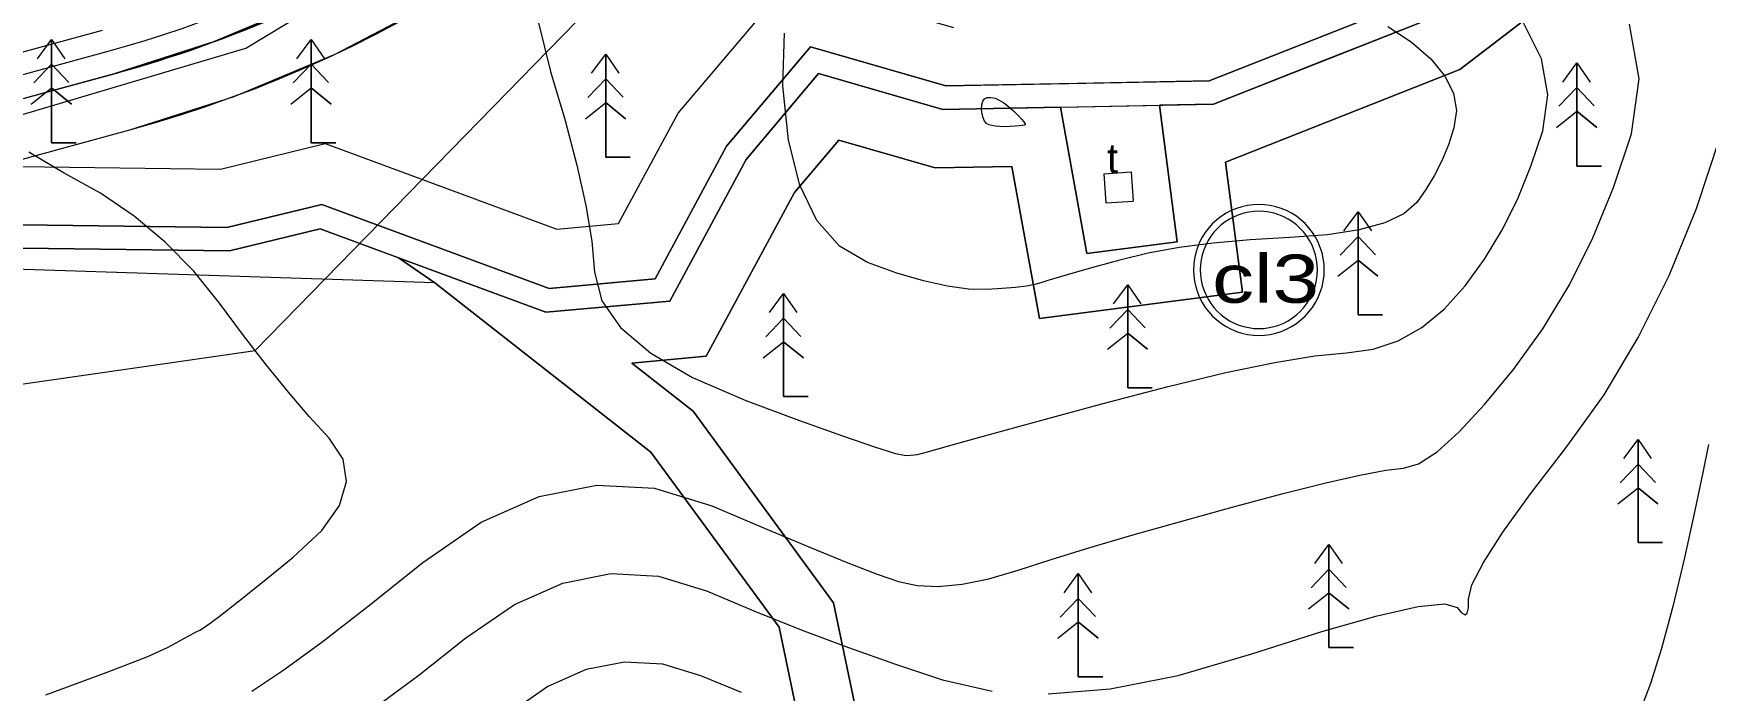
# Model space of a CAD drawing. Header units: metres. Extents: x 533049 to 537618, y 1849954 to 1852676.
# Drawn here: x 535964.4 to 536251.1, y 1851353.6 to 1851466.1 of the extents above; entities that cross this region are included whole.
import ezdxf

# ---------------------------------------------------------------- set-up
doc = ezdxf.new("R2010")
doc.units = ezdxf.units.M
doc.header["$LTSCALE"] = 2
for name, color, linetype, lineweight in [('11', 7, 'Continuous', 13), ('12', 7, 'Continuous', 13), ('13', 7, 'Continuous', 13), ('14', 7, 'Continuous', 13), ('19', 7, 'Continuous', 13), ('20', 7, 'Continuous', 13), ('30', 7, 'Continuous', 13), ('46', 7, 'Continuous', 13), ('50', 7, 'Continuous', 13), ('52', 7, 'Continuous', 13), ('54', 7, 'Continuous', 13), ('55', 7, 'Continuous', 13), ('57', 7, 'Continuous', 13), ('60', 7, 'Continuous', 13), ('8', 7, 'Continuous', 13)]:
    doc.layers.add(name, color=color, linetype=linetype, lineweight=lineweight)

msp = doc.modelspace()

# ---------------------------------------------------------------- linework, layer by layer
at = {"linetype": 'Continuous', "lineweight": 13}
msp.add_lwpolyline([(536260.79, 1851570.53), (536249.76, 1851555.85), (536243.96, 1851534.36), (536238.02, 1851501.06), (536224.32, 1851484.35), (536203.98, 1851468.71), (536185.36, 1851461.36), (536166.74, 1851454), (536157.46, 1851453.83), (536160.48, 1851430.42), (536145.02, 1851428.43), (536140.47, 1851453.51), (536120.3, 1851453.13), (536099.01, 1851459.26), (536086.57, 1851444.56), (536073.49, 1851420.29), (536052.27, 1851418.36), (536027, 1851427.69), (536033.24, 1851423.42), (536051.74, 1851408.92), (536070.24, 1851394.42), (536092.24, 1851364.42), (536099.24, 1851330.92)], dxfattribs=at)
msp.add_lwpolyline([(536157.46, 1851453.83), (536160.47, 1851430.42), (536145.02, 1851428.43), (536140.47, 1851453.51)], close=True, dxfattribs=at)
at = {"layer": '11'}
for points in [[(536185.71, 1851425.62), (536185.67, 1851426.6), (536185.54, 1851427.57), (536185.33, 1851428.53), (536185.03, 1851429.46), (536184.66, 1851430.36), (536184.21, 1851431.23), (536183.68, 1851432.05), (536183.09, 1851432.83), (536182.42, 1851433.55), (536181.7, 1851434.21), (536180.93, 1851434.81), (536180.1, 1851435.33), (536179.24, 1851435.79), (536178.33, 1851436.16), (536177.4, 1851436.45), (536176.44, 1851436.67), (536175.47, 1851436.79), (536174.5, 1851436.84), (536173.52, 1851436.79), (536172.55, 1851436.67), (536171.6, 1851436.45), (536170.66, 1851436.16), (536169.76, 1851435.79), (536168.89, 1851435.33), (536168.07, 1851434.81), (536167.29, 1851434.21), (536166.57, 1851433.55), (536165.91, 1851432.83), (536165.31, 1851432.05), (536164.79, 1851431.23), (536164.34, 1851430.36), (536163.96, 1851429.46), (536163.67, 1851428.53), (536163.46, 1851427.57), (536163.33, 1851426.6), (536163.29, 1851425.62), (536163.33, 1851424.65), (536163.46, 1851423.68), (536163.67, 1851422.72), (536163.96, 1851421.79), (536164.34, 1851420.89), (536164.79, 1851420.02), (536165.31, 1851419.19), (536165.91, 1851418.42), (536166.57, 1851417.7), (536167.29, 1851417.04), (536168.07, 1851416.44), (536168.89, 1851415.92), (536169.76, 1851415.46), (536170.66, 1851415.09), (536171.6, 1851414.8), (536172.55, 1851414.58), (536173.52, 1851414.46), (536174.5, 1851414.41), (536175.47, 1851414.46), (536176.44, 1851414.58), (536177.4, 1851414.8), (536178.33, 1851415.09), (536179.24, 1851415.46), (536180.1, 1851415.92), (536180.93, 1851416.44), (536181.7, 1851417.04), (536182.42, 1851417.7), (536183.09, 1851418.42), (536183.68, 1851419.19), (536184.21, 1851420.02), (536184.66, 1851420.89), (536185.03, 1851421.79), (536185.33, 1851422.72), (536185.54, 1851423.68), (536185.67, 1851424.65)], [(536184.55, 1851425.62), (536184.51, 1851426.5), (536184.4, 1851427.37), (536184.21, 1851428.23), (536183.94, 1851429.06), (536183.61, 1851429.87), (536183.2, 1851430.65), (536182.73, 1851431.39), (536182.2, 1851432.09), (536181.6, 1851432.73), (536180.96, 1851433.32), (536180.26, 1851433.86), (536179.52, 1851434.33), (536178.75, 1851434.73), (536177.94, 1851435.07), (536177.1, 1851435.33), (536176.24, 1851435.52), (536175.37, 1851435.64), (536174.5, 1851435.68), (536173.62, 1851435.64), (536172.75, 1851435.52), (536171.9, 1851435.33), (536171.06, 1851435.07), (536170.25, 1851434.73), (536169.47, 1851434.33), (536168.73, 1851433.86), (536168.04, 1851433.32), (536167.39, 1851432.73), (536166.8, 1851432.09), (536166.26, 1851431.39), (536165.79, 1851430.65), (536165.39, 1851429.87), (536165.05, 1851429.06), (536164.79, 1851428.23), (536164.6, 1851427.37), (536164.48, 1851426.5), (536164.45, 1851425.62), (536164.48, 1851424.75), (536164.6, 1851423.88), (536164.79, 1851423.02), (536165.05, 1851422.19), (536165.39, 1851421.38), (536165.79, 1851420.6), (536166.26, 1851419.86), (536166.8, 1851419.16), (536167.39, 1851418.52), (536168.04, 1851417.93), (536168.73, 1851417.39), (536169.47, 1851416.92), (536170.25, 1851416.52), (536171.06, 1851416.18), (536171.9, 1851415.92), (536172.75, 1851415.73), (536173.62, 1851415.61), (536174.5, 1851415.57), (536175.37, 1851415.61), (536176.24, 1851415.73), (536177.1, 1851415.92), (536177.94, 1851416.18), (536178.75, 1851416.52), (536179.52, 1851416.92), (536180.26, 1851417.39), (536180.96, 1851417.93), (536181.6, 1851418.52), (536182.2, 1851419.16), (536182.73, 1851419.86), (536183.2, 1851420.6), (536183.61, 1851421.38), (536183.94, 1851422.19), (536184.21, 1851423.02), (536184.4, 1851423.88), (536184.51, 1851424.75)]]:
    msp.add_lwpolyline(points, close=True, dxfattribs=at)
at = {"layer": '12'}
for points in [[(535961.94, 1851443.32), (535996.45, 1851442.9), (536014.44, 1851447.25), (536054.15, 1851432.59), (536064.73, 1851433.55), (536074.94, 1851452.49), (536094.17, 1851475.22), (536122.14, 1851467.17)], [(535961.94, 1851443.32), (535996.45, 1851442.9), (536014.44, 1851447.25), (536054.15, 1851432.59), (536064.73, 1851433.55), (536074.94, 1851452.49), (536094.17, 1851475.22)], [(536032.68, 1851471.21), (536016.06, 1851462.52), (535998.76, 1851455.3), (535980.89, 1851449.59), (535955.73, 1851442.72)], [(536027.03, 1851468.05), (536023.03, 1851465.94), (536018.98, 1851463.92), (536014.89, 1851461.98), (536010.76, 1851460.12), (536006.59, 1851458.35), (536002.39, 1851456.67), (535998.15, 1851455.08), (535993.88, 1851453.57), (535989.58, 1851452.15), (535985.25, 1851450.83), (535980.89, 1851449.59), (535955.73, 1851442.72)]]:
    msp.add_lwpolyline(points, dxfattribs=at)
at = {"layer": '13'}
msp.add_lwpolyline([(535782.21, 1851413.79), (535976.22, 1851466.71)], dxfattribs=at)
at = {"layer": '14'}
msp.add_lwpolyline([(536109.5, 1851330.68), (536101.59, 1851368.58), (536077.49, 1851401.44), (536067, 1851409.66), (536079.75, 1851410.82), (536094.88, 1851438.9), (536102.46, 1851447.86), (536118.98, 1851443.11), (536132.15, 1851443.35), (536136.87, 1851417.29), (536171.67, 1851421.78), (536168.8, 1851444.06), (536208.96, 1851459.93), (536231.33, 1851477.12), (536247.4, 1851496.74), (536253.73, 1851532.18), (536258.91, 1851551.38), (536267.38, 1851562.64), (536295.47, 1851576.77), (536307.71, 1851583.23), (536303.74, 1851437.52), (536305.21, 1851243.54)], dxfattribs=at)
at = {"layer": '19'}
for points in [[(536305.21, 1851243.54), (536303.74, 1851437.52), (536307.71, 1851583.23), (536295.47, 1851576.77), (536267.38, 1851562.64), (536258.91, 1851551.38), (536253.73, 1851532.18), (536247.4, 1851496.74), (536231.33, 1851477.12), (536208.96, 1851459.93), (536168.8, 1851444.06), (536171.67, 1851421.78), (536136.87, 1851417.29), (536132.15, 1851443.35), (536118.98, 1851443.11), (536102.46, 1851447.86), (536094.88, 1851438.9), (536079.75, 1851410.82), (536067, 1851409.66), (536077.49, 1851401.44), (536101.59, 1851368.58), (536109.5, 1851330.68)], [(536260.79, 1851570.53), (536249.76, 1851555.85), (536243.96, 1851534.36), (536238.02, 1851501.06), (536224.32, 1851484.35), (536203.98, 1851468.71), (536166.74, 1851454), (536157.46, 1851453.83), (536160.47, 1851430.42), (536145.02, 1851428.43), (536140.47, 1851453.51), (536120.3, 1851453.13), (536099.01, 1851459.26), (536086.57, 1851444.56), (536073.49, 1851420.29), (536052.27, 1851418.36), (536027, 1851427.69), (536033.24, 1851423.42), (536070.24, 1851394.42), (536092.24, 1851364.42), (536099.24, 1851330.92)], [(535961.94, 1851443.32), (535996.45, 1851442.9), (536014.44, 1851447.25), (536054.15, 1851432.59), (536064.73, 1851433.55), (536074.94, 1851452.49), (536094.17, 1851475.22)], [(536011.81, 1851471.58), (535995.3, 1851464.68), (535978.26, 1851459.24), (535909.71, 1851440.54)], [(536032.68, 1851471.21), (536016.06, 1851462.52), (535998.76, 1851455.3), (535980.89, 1851449.59), (535955.73, 1851442.72)], [(535962.36, 1851433.32), (535997.58, 1851432.89), (536013.83, 1851436.81), (536052.8, 1851422.43), (536070.99, 1851424.08), (536083.25, 1851446.83), (536097.62, 1851463.82), (536120.82, 1851457.14), (536165.95, 1851457.99), (536201.98, 1851472.22)]]:
    msp.add_lwpolyline(points, dxfattribs=at)
at = {"layer": '20'}
for p, q in [((536147.9, 1851442.08), (536152.58, 1851442.41)), ((536147.9, 1851442.08), (536152.58, 1851442.41)), ((536147.9, 1851442.08), (536148.25, 1851437.09)), ((536152.58, 1851442.41), (536152.93, 1851437.42)), ((536148.25, 1851437.09), (536152.93, 1851437.42))]:
    msp.add_line(p, q, dxfattribs=at)
msp.add_lwpolyline([(536033.24, 1851423.42), (536070.24, 1851394.42), (536092.24, 1851364.42), (536099.24, 1851330.92), (536085.24, 1851276.42), (536081.74, 1851256.92), (536105.24, 1851238.42), (536190.74, 1851197.42), (536172.74, 1851158.92), (536162.74, 1851108.23)], dxfattribs=at)
at = {"layer": '30'}
msp.add_lwpolyline([(536109.5, 1851330.68), (536101.59, 1851368.58), (536077.49, 1851401.44), (536067, 1851409.66), (536079.75, 1851410.82), (536094.88, 1851438.9), (536102.46, 1851447.86), (536118.98, 1851443.11), (536132.15, 1851443.35), (536136.87, 1851417.29), (536171.67, 1851421.78), (536168.8, 1851444.06), (536208.96, 1851459.93), (536231.33, 1851477.12), (536247.4, 1851496.74), (536253.73, 1851532.18), (536258.91, 1851551.38), (536267.38, 1851562.64), (536295.47, 1851576.77), (536307.71, 1851583.23), (536303.74, 1851437.52), (536305.21, 1851243.54)], dxfattribs=at)
at = {"layer": '46'}
msp.add_lwpolyline([(535903.24, 1850946.42), (536051.24, 1851044.92), (536162.74, 1851108.23), (536172.74, 1851158.92), (536191.19, 1851197.2), (536105.24, 1851238.42), (536081.74, 1851256.92), (536085.24, 1851276.42), (536099.24, 1851330.92), (536092.24, 1851364.42), (536070.24, 1851394.42), (536033.24, 1851423.42), (536027, 1851427.69), (536013.59, 1851432.64), (535998.04, 1851428.88), (535962.53, 1851429.32)], dxfattribs=at)
at = {"layer": '50'}
msp.add_lwpolyline([(535864.09, 1851423.05), (536000.84, 1851463.59), (536121, 1851536.12), (536159.03, 1851583.93), (536135.62, 1851789.73), (535515.36, 1851926.72)], dxfattribs=at)
at = {"layer": '52'}
msp.add_lwpolyline([(536157.46, 1851453.83), (536160.47, 1851430.42), (536145.02, 1851428.43), (536140.47, 1851453.51)], close=True, dxfattribs=at)
at = {"layer": '54'}
msp.add_line((535783.89, 1851410.36), (535977.21, 1851463.1), dxfattribs=at)
msp.add_arc((535923.59, 1851659.66), 203.75, 285.2579, 315, dxfattribs=at)
at = {"layer": '55'}
msp.add_line((535785.68, 1851406.7), (535978.26, 1851459.24), dxfattribs=at)
for points in [[(535962.36, 1851433.32), (535997.58, 1851432.89), (536013.83, 1851436.81), (536052.8, 1851422.43), (536070.99, 1851424.08), (536083.25, 1851446.83), (536097.62, 1851463.82), (536120.82, 1851457.14), (536165.95, 1851457.99), (536201.98, 1851472.22), (536218.93, 1851485.25), (536185.68, 1851562.14)], [(536047.75, 1851493.1), (536044.26, 1851490.55), (536040.72, 1851488.08), (536037.13, 1851485.68), (536033.49, 1851483.36), (536029.8, 1851481.11), (536026.06, 1851478.94), (536022.28, 1851476.85), (536018.46, 1851474.84), (536014.6, 1851472.91), (536010.69, 1851471.06), (536006.75, 1851469.29), (536002.78, 1851467.6), (535998.77, 1851465.99), (535994.72, 1851464.47), (535990.65, 1851463.04), (535986.55, 1851461.68), (535982.42, 1851460.42), (535978.26, 1851459.24), (535909.71, 1851440.54)]]:
    msp.add_lwpolyline(points, dxfattribs=at)
msp.add_arc((535923.59, 1851659.66), 207.75, 285.2579, 319.8069, dxfattribs=at)
at = {"layer": '57'}
for p, q in [((535967.51, 1851465.09), (535967.51, 1851447.42)), ((536012.01, 1851465.09), (536012.01, 1851447.42)), ((536062.51, 1851462.59), (536062.51, 1851444.92)), ((535964.45, 1851457.65), (535967.51, 1851460.85)), ((535970.49, 1851457.72), (535967.51, 1851460.85)), ((536008.95, 1851457.65), (536012.01, 1851460.85)), ((536014.99, 1851457.72), (536012.01, 1851460.85)), ((536229.01, 1851461.09), (536229.01, 1851443.42)), ((535964.03, 1851454.03), (535967.51, 1851456.81)), ((535970.92, 1851454.03), (535967.51, 1851456.81)), ((536008.53, 1851454.03), (536012.01, 1851456.81)), ((536015.42, 1851454.03), (536012.01, 1851456.81)), ((536059.45, 1851455.15), (536062.51, 1851458.35)), ((536065.49, 1851455.22), (536062.51, 1851458.35)), ((536225.95, 1851453.65), (536229.01, 1851456.85)), ((536231.99, 1851453.72), (536229.01, 1851456.85)), ((536059.03, 1851451.53), (536062.51, 1851454.31)), ((536065.92, 1851451.53), (536062.51, 1851454.31)), ((536225.53, 1851450.03), (536229.01, 1851452.81)), ((536232.42, 1851450.03), (536229.01, 1851452.81)), ((535967.51, 1851447.42), (535971.72, 1851447.42)), ((536012.01, 1851447.42), (536016.22, 1851447.42)), ((536062.51, 1851444.92), (536066.72, 1851444.92)), ((536147.9, 1851442.08), (536152.58, 1851442.41)), ((536147.9, 1851442.08), (536152.58, 1851442.41)), ((536147.9, 1851442.08), (536148.25, 1851437.09)), ((536152.58, 1851442.41), (536152.93, 1851437.42)), ((536229.01, 1851443.42), (536233.22, 1851443.42)), ((536148.25, 1851437.09), (536152.93, 1851437.42)), ((536191.51, 1851435.59), (536191.51, 1851417.92)), ((536188.45, 1851428.15), (536191.51, 1851431.35)), ((536194.49, 1851428.22), (536191.51, 1851431.35)), ((536188.03, 1851424.53), (536191.51, 1851427.31)), ((536194.92, 1851424.53), (536191.51, 1851427.31)), ((536152.01, 1851423.09), (536152.01, 1851405.42)), ((536093.01, 1851421.59), (536093.01, 1851403.92)), ((536148.95, 1851415.65), (536152.01, 1851418.85)), ((536154.99, 1851415.72), (536152.01, 1851418.85)), ((536089.95, 1851414.15), (536093.01, 1851417.35)), ((536095.99, 1851414.22), (536093.01, 1851417.35)), ((536191.51, 1851417.92), (536195.72, 1851417.92)), ((536089.53, 1851410.53), (536093.01, 1851413.31)), ((536096.42, 1851410.53), (536093.01, 1851413.31)), ((536148.53, 1851412.03), (536152.01, 1851414.81)), ((536155.42, 1851412.03), (536152.01, 1851414.81)), ((536152.01, 1851405.42), (536156.22, 1851405.42)), ((536093.01, 1851403.92), (536097.22, 1851403.92)), ((536239.51, 1851396.59), (536239.51, 1851378.92)), ((536236.45, 1851389.15), (536239.51, 1851392.35)), ((536242.49, 1851389.22), (536239.51, 1851392.35)), ((536236.03, 1851385.53), (536239.51, 1851388.31)), ((536242.92, 1851385.53), (536239.51, 1851388.31)), ((536239.51, 1851378.92), (536243.72, 1851378.92)), ((536186.51, 1851378.59), (536186.51, 1851360.92)), ((536143.51, 1851373.59), (536143.51, 1851355.92)), ((536183.45, 1851371.15), (536186.51, 1851374.35)), ((536189.49, 1851371.22), (536186.51, 1851374.35)), ((536183.03, 1851367.53), (536186.51, 1851370.31)), ((536189.92, 1851367.53), (536186.51, 1851370.31)), ((536140.45, 1851366.15), (536143.51, 1851369.35)), ((536146.49, 1851366.22), (536143.51, 1851369.35)), ((536140.03, 1851362.53), (536143.51, 1851365.31)), ((536146.92, 1851362.53), (536143.51, 1851365.31)), ((536186.51, 1851360.92), (536190.72, 1851360.92)), ((536143.51, 1851355.92), (536147.72, 1851355.92))]:
    msp.add_line(p, q, dxfattribs=at)
for points in [[(534435.02, 1852302.37), (534325.71, 1852049.19), (534353.83, 1851932.14), (534451.75, 1851760.49), (534494.45, 1851609.32), (534521.83, 1851454.44), (534874.05, 1851297.73), (534980, 1851227.29), (535025.24, 1851130.42), (535137.95, 1851046.53), (535351.89, 1851022.3), (535580.63, 1851242.44), (535635.17, 1851288.02), (535713.4, 1851370.26), (536002.39, 1851411.84), (536158.13, 1851571.22), (536125.74, 1851798.92), (536134.24, 1851845.92), (534499.3, 1852312.5)], [(536126.99, 1851453.92), (536127.16, 1851454.51), (536127.48, 1851454.92), (536127.94, 1851455.14), (536128.56, 1851455.16), (536129.26, 1851455.02), (536130, 1851454.71), (536130.78, 1851454.25), (536131.6, 1851453.63), (536132.45, 1851452.85), (536133.23, 1851452.07), (536133.82, 1851451.44), (536134.22, 1851450.97), (536134.43, 1851450.66), (536134.45, 1851450.5), (536134.28, 1851450.43), (536133.94, 1851450.36), (536133.41, 1851450.29), (536132.71, 1851450.23), (536131.82, 1851450.18), (536130.9, 1851450.15), (536130.07, 1851450.17), (536129.35, 1851450.23), (536128.74, 1851450.34), (536128.23, 1851450.49), (536127.81, 1851450.73), (536127.47, 1851451.12), (536127.22, 1851451.65), (536127.05, 1851452.32), (536126.96, 1851453.13)]]:
    msp.add_lwpolyline(points, close=True, dxfattribs=at)
for points in [[(535962.36, 1851433.32), (535997.58, 1851432.89), (536013.83, 1851436.81), (536052.8, 1851422.43), (536070.99, 1851424.08), (536083.25, 1851446.83), (536097.62, 1851463.82), (536120.82, 1851457.14), (536165.95, 1851457.99), (536201.98, 1851472.22), (536221.52, 1851487.24), (536234.26, 1851502.79), (536240.06, 1851535.23), (536246.1, 1851557.64), (536258.16, 1851573.68), (536289.05, 1851589.22), (536316.3, 1851603.6)], [(535962.53, 1851429.32), (535998.04, 1851428.88), (536013.59, 1851432.64), (536052.27, 1851418.36), (536073.49, 1851420.29), (536086.57, 1851444.56), (536099.01, 1851459.26), (536120.3, 1851453.13), (536166.74, 1851454), (536203.98, 1851468.71), (536224.32, 1851484.35), (536238.02, 1851501.06), (536243.96, 1851534.36), (536249.76, 1851555.85), (536260.79, 1851570.53), (536290.89, 1851585.66), (536318.17, 1851600.06)], [(536051, 1851467.96), (536053.03, 1851459.6), (536055.55, 1851451.2), (536057.58, 1851443.56), (536059.1, 1851436.68), (536060.11, 1851430.57), (536060.61, 1851425.21), (536061.85, 1851420.35), (536065.07, 1851415.73), (536070.26, 1851411.33), (536077.42, 1851407.18), (536086.56, 1851403.25), (536095.75, 1851399.83), (536103.09, 1851397.18), (536108.58, 1851395.3), (536112.2, 1851394.19), (536113.97, 1851393.84), (536114.76, 1851393.89), (536115.42, 1851393.95), (536115.96, 1851394.02), (536116.38, 1851394.09), (536116.68, 1851394.18), (536118.11, 1851394.59), (536121.91, 1851395.64), (536128.09, 1851397.34), (536136.65, 1851399.68), (536147.57, 1851402.67), (536158.95, 1851405.66), (536168.83, 1851408.04), (536177.22, 1851409.78), (536184.12, 1851410.91), (536189.53, 1851411.41), (536194.07, 1851412.02), (536198.38, 1851413.47), (536202.44, 1851415.76), (536206.27, 1851418.9), (536209.86, 1851422.87), (536213.17, 1851427.45), (536216.16, 1851432.4), (536218.82, 1851437.71), (536221.15, 1851443.39), (536223.16, 1851449.43), (536224.03, 1851455.64), (536222.94, 1851461.8), (536219.88, 1851467.93)], [(536235.32, 1851439.74), (536238.37, 1851448.92), (536239.69, 1851458.35), (536238.03, 1851467.71)], [(535965.09, 1851461.8), (535967.51, 1851465.09), (535969.78, 1851461.8)], [(535965.09, 1851461.8), (535967.51, 1851465.09), (535969.78, 1851461.8)], [(535971.72, 1851447.42), (535967.51, 1851447.42), (535967.51, 1851465.09)], [(536009.59, 1851461.8), (536012.01, 1851465.09), (536014.28, 1851461.8)], [(536009.59, 1851461.8), (536012.01, 1851465.09), (536014.28, 1851461.8)], [(536016.22, 1851447.42), (536012.01, 1851447.42), (536012.01, 1851465.09)], [(536196.6, 1851467.34), (536200.6, 1851464.67), (536203.96, 1851461.76), (536206.37, 1851458.83), (536207.84, 1851455.89), (536208.37, 1851452.92), (536207.95, 1851449.94), (536206.99, 1851447.03), (536205.86, 1851444.3), (536204.58, 1851441.75), (536203.15, 1851439.37), (536201.56, 1851437.17), (536199.35, 1851435.24), (536196.07, 1851433.67), (536191.72, 1851432.47), (536186.29, 1851431.64), (536179.78, 1851431.17), (536172.99, 1851430.79), (536166.68, 1851430.21), (536160.86, 1851429.44), (536155.52, 1851428.47), (536150.68, 1851427.31), (536146.45, 1851426.15), (536142.98, 1851425.18), (536140.27, 1851424.4), (536138.31, 1851423.81), (536137.11, 1851423.41), (536136.08, 1851423.12), (536134.64, 1851422.86), (536132.78, 1851422.63), (536130.51, 1851422.43), (536127.84, 1851422.27), (536124.71, 1851422.33), (536121.1, 1851422.83), (536117.01, 1851423.75), (536112.44, 1851425.09), (536107.39, 1851426.87), (536102.58, 1851429.67), (536098.72, 1851434.1), (536095.81, 1851440.15), (536093.86, 1851447.83), (536092.87, 1851457.13), (536093.19, 1851466.16)], [(536060.09, 1851459.3), (536062.51, 1851462.59), (536064.78, 1851459.3)], [(536060.09, 1851459.3), (536062.51, 1851462.59), (536064.78, 1851459.3)], [(536066.72, 1851444.92), (536062.51, 1851444.92), (536062.51, 1851462.59)], [(535964.45, 1851457.65), (535967.51, 1851460.85), (535970.49, 1851457.72)], [(536008.95, 1851457.65), (536012.01, 1851460.85), (536014.99, 1851457.72)], [(536226.59, 1851457.8), (536229.01, 1851461.09), (536231.28, 1851457.8)], [(536226.59, 1851457.8), (536229.01, 1851461.09), (536231.28, 1851457.8)], [(536233.22, 1851443.42), (536229.01, 1851443.42), (536229.01, 1851461.09)], [(535964.03, 1851454.03), (535967.51, 1851456.81), (535970.92, 1851454.03)], [(536008.53, 1851454.03), (536012.01, 1851456.81), (536015.42, 1851454.03)], [(536059.45, 1851455.15), (536062.51, 1851458.35), (536065.49, 1851455.22)], [(536225.95, 1851453.65), (536229.01, 1851456.85), (536231.99, 1851453.72)], [(536059.03, 1851451.53), (536062.51, 1851454.31), (536065.92, 1851451.53)], [(536225.53, 1851450.03), (536229.01, 1851452.81), (536232.42, 1851450.03)], [(536138.39, 1851352.97), (536149, 1851353.87), (536160.64, 1851356.16), (536173.32, 1851359.85), (536185.28, 1851363.68), (536194.77, 1851366.38), (536201.8, 1851367.97), (536206.37, 1851368.43), (536208.48, 1851367.78), (536209.25, 1851366.86), (536209.84, 1851366.54), (536210.23, 1851366.83), (536210.43, 1851367.72), (536210.43, 1851369.21), (536211.03, 1851371.68), (536213, 1851375.51), (536216.35, 1851380.7), (536221.08, 1851387.26), (536227.18, 1851395.18), (536233.67, 1851404.19), (536239.55, 1851414.02), (536244.83, 1851424.66), (536249.51, 1851436.13), (536253.58, 1851448.41)], [(535966.53, 1851352.82), (535977.07, 1851356.71), (535984.02, 1851359.41), (535987.39, 1851360.91), (535988.88, 1851361.74), (535990.17, 1851362.46), (535991.28, 1851363.06), (535992.2, 1851363.54), (535992.92, 1851363.9), (535994.07, 1851364.64), (535996.25, 1851366.26), (535999.45, 1851368.76), (536003.69, 1851372.13), (536008.95, 1851376.38), (536013.82, 1851380.95), (536016.87, 1851385.28), (536018.1, 1851389.36), (536017.51, 1851393.21), (536015.11, 1851396.81), (536011.7, 1851400.52), (536008.12, 1851404.68), (536004.36, 1851409.3), (536000.43, 1851414.37), (535996.31, 1851419.9), (535991.88, 1851425.4), (535987.01, 1851430.38), (535981.69, 1851434.84), (535975.92, 1851438.79), (535969.7, 1851442.22), (535963.59, 1851445.81)], [(536001.86, 1851353.47), (536007.17, 1851357.01), (536013.82, 1851361.85), (536021.82, 1851368.01), (536031.16, 1851375.49), (536041.15, 1851382.38), (536051.11, 1851386.8), (536061.02, 1851388.74), (536070.89, 1851388.21), (536080.73, 1851385.21), (536089.86, 1851381.3), (536097.62, 1851378.05), (536104.01, 1851375.45), (536109.04, 1851373.51), (536112.69, 1851372.22), (536115.89, 1851371.53), (536119.54, 1851371.38), (536123.65, 1851371.77), (536128.2, 1851372.7), (536133.21, 1851374.17), (536138.86, 1851375.99), (536145.36, 1851377.99), (536152.7, 1851380.15), (536160.89, 1851382.47), (536169.92, 1851384.97), (536178.65, 1851387.3), (536185.96, 1851389.14), (536191.83, 1851390.47), (536196.26, 1851391.31), (536199.27, 1851391.65), (536201.85, 1851392.4), (536205.04, 1851394.47), (536208.82, 1851397.86), (536213.2, 1851402.56), (536218.17, 1851408.58), (536223.19, 1851415.53), (536227.73, 1851423.05), (536231.77, 1851431.11), (536235.32, 1851439.74)], [(536189.09, 1851432.3), (536191.51, 1851435.59), (536193.78, 1851432.3)], [(536189.09, 1851432.3), (536191.51, 1851435.59), (536193.78, 1851432.3)], [(536195.72, 1851417.92), (536191.51, 1851417.92), (536191.51, 1851435.59)], [(536188.45, 1851428.15), (536191.51, 1851431.35), (536194.49, 1851428.22)], [(535712.15, 1850835.21), (536162.74, 1851108.23), (536172.74, 1851158.92), (536191.12, 1851197.24), (536105.24, 1851238.42), (536081.74, 1851256.92), (536099.24, 1851330.92), (536092.24, 1851364.42), (536070.24, 1851394.42), (536033.24, 1851423.42), (535934.59, 1851426.62)], [(536188.03, 1851424.53), (536191.51, 1851427.31), (536194.92, 1851424.53)], [(536033.24, 1851423.42), (536070.24, 1851394.42), (536092.24, 1851364.42), (536099.24, 1851330.92), (536085.24, 1851276.42), (536081.74, 1851256.92), (536105.24, 1851238.42), (536190.74, 1851197.42), (536172.74, 1851158.92), (536162.74, 1851108.23)], [(536149.59, 1851419.8), (536152.01, 1851423.09), (536154.28, 1851419.8)], [(536149.59, 1851419.8), (536152.01, 1851423.09), (536154.28, 1851419.8)], [(536156.22, 1851405.42), (536152.01, 1851405.42), (536152.01, 1851423.09)], [(536090.59, 1851418.3), (536093.01, 1851421.59), (536095.28, 1851418.3)], [(536090.59, 1851418.3), (536093.01, 1851421.59), (536095.28, 1851418.3)], [(536097.22, 1851403.92), (536093.01, 1851403.92), (536093.01, 1851421.59)], [(536148.95, 1851415.65), (536152.01, 1851418.85), (536154.99, 1851415.72)], [(536089.95, 1851414.15), (536093.01, 1851417.35), (536095.99, 1851414.22)], [(536089.53, 1851410.53), (536093.01, 1851413.31), (536096.42, 1851410.53)], [(536148.53, 1851412.03), (536152.01, 1851414.81), (536155.42, 1851412.03)], [(536237.09, 1851393.3), (536239.51, 1851396.59), (536241.78, 1851393.3)], [(536237.09, 1851393.3), (536239.51, 1851396.59), (536241.78, 1851393.3)], [(536243.72, 1851378.92), (536239.51, 1851378.92), (536239.51, 1851396.59)], [(536251.61, 1851395.71), (536250.63, 1851390.89), (536249.25, 1851384.42), (536247.46, 1851376.3), (536245.49, 1851367.94), (536243.55, 1851360.76), (536241.65, 1851354.76), (536239.79, 1851349.94)], [(536236.45, 1851389.15), (536239.51, 1851392.35), (536242.49, 1851389.22)], [(536236.03, 1851385.53), (536239.51, 1851388.31), (536242.92, 1851385.53)], [(536184.09, 1851375.3), (536186.51, 1851378.59), (536188.78, 1851375.3)], [(536184.09, 1851375.3), (536186.51, 1851378.59), (536188.78, 1851375.3)], [(536190.72, 1851360.92), (536186.51, 1851360.92), (536186.51, 1851378.59)], [(536022.86, 1851350.62), (536030.47, 1851356.21), (536038.56, 1851362.57), (536046.86, 1851368.3), (536055.14, 1851371.97), (536063.38, 1851373.59), (536071.59, 1851373.15), (536079.77, 1851370.66), (536087.92, 1851367.23), (536096.04, 1851363.98), (536104.13, 1851360.92), (536112.21, 1851358.05), (536120.25, 1851355.37), (536128.8, 1851353.47)], [(536141.09, 1851370.3), (536143.51, 1851373.59), (536145.78, 1851370.3)], [(536141.09, 1851370.3), (536143.51, 1851373.59), (536145.78, 1851370.3)], [(536147.72, 1851355.92), (536143.51, 1851355.92), (536143.51, 1851373.59)], [(536183.45, 1851371.15), (536186.51, 1851374.35), (536189.49, 1851371.22)], [(536183.03, 1851367.53), (536186.51, 1851370.31), (536189.92, 1851367.53)], [(536140.45, 1851366.15), (536143.51, 1851369.35), (536146.49, 1851366.22)], [(536140.03, 1851362.53), (536143.51, 1851365.31), (536146.92, 1851362.53)], [(536085.8, 1851353.2), (536078.81, 1851356.1), (536072.29, 1851358.09), (536065.75, 1851358.44), (536059.18, 1851357.15), (536052.58, 1851354.22), (536045.95, 1851349.65)]]:
    msp.add_lwpolyline(points, dxfattribs=at)
at = {"layer": '60'}
for points in [[(536099.24, 1851330.92), (536092.24, 1851364.42), (536070.24, 1851394.42), (536033.24, 1851423.42), (536027, 1851427.69), (536052.27, 1851418.36), (536073.49, 1851420.29), (536086.57, 1851444.56), (536099.01, 1851459.26), (536120.3, 1851453.13), (536140.47, 1851453.51), (536145.02, 1851428.43), (536160.47, 1851430.42), (536157.46, 1851453.83), (536166.74, 1851454), (536203.98, 1851468.71), (536224.32, 1851484.35), (536238.02, 1851501.06), (536243.96, 1851534.36), (536249.76, 1851555.85), (536260.79, 1851570.53)], [(535903.24, 1850946.42), (536051.24, 1851044.92), (536162.74, 1851108.23), (536172.74, 1851158.92), (536191.19, 1851197.2), (536105.24, 1851238.42), (536081.74, 1851256.92), (536085.24, 1851276.42), (536099.24, 1851330.92), (536092.24, 1851364.42), (536070.24, 1851394.42), (536033.24, 1851423.42), (536027, 1851427.69), (536013.59, 1851432.64), (535998.04, 1851428.88), (535962.53, 1851429.32)]]:
    msp.add_lwpolyline(points, dxfattribs=at)
at = {"layer": '8'}
for points in [[(536318.17, 1851600.06), (536316.3, 1851603.6), (536287.23, 1851588.64), (536258.16, 1851573.68), (536246.1, 1851557.64), (536239.98, 1851534.78), (536234.26, 1851502.79), (536221.52, 1851487.24), (536201.98, 1851472.22), (536183.97, 1851465.11), (536165.95, 1851457.99), (536143.38, 1851457.57), (536120.82, 1851457.14), (536097.62, 1851463.82), (536083.25, 1851446.83), (536070.99, 1851424.08), (536052.8, 1851422.43), (536033.32, 1851429.62), (536013.83, 1851436.81), (535997.58, 1851432.89), (535962.36, 1851433.32)], [(535962.53, 1851429.32), (535998.04, 1851428.88), (536013.59, 1851432.64), (536052.27, 1851418.36), (536073.49, 1851420.29), (536086.57, 1851444.56), (536099.01, 1851459.26), (536120.3, 1851453.13), (536166.74, 1851454), (536203.98, 1851468.71), (536224.32, 1851484.35), (536238.02, 1851501.06), (536243.96, 1851534.36), (536249.76, 1851555.85), (536260.79, 1851570.53), (536290.89, 1851585.66), (536318.17, 1851600.06), (536316.3, 1851603.6), (536318.17, 1851600.06)]]:
    msp.add_lwpolyline(points, dxfattribs=at)

# ---------------------------------------------------------------- texts
at = {"layer": '11', "width": 1.3}
msp.add_text('cl3', height=8.25, dxfattribs=at).set_placement((536166.48, 1851419.99))
at = {"layer": '20'}
msp.add_text('t', height=5, dxfattribs=at).set_placement((536148.48, 1851442.24))
at = {"layer": '57'}
msp.add_text('t', height=5, dxfattribs=at).set_placement((536148.48, 1851442.24))

doc.saveas('drawing.dxf')
